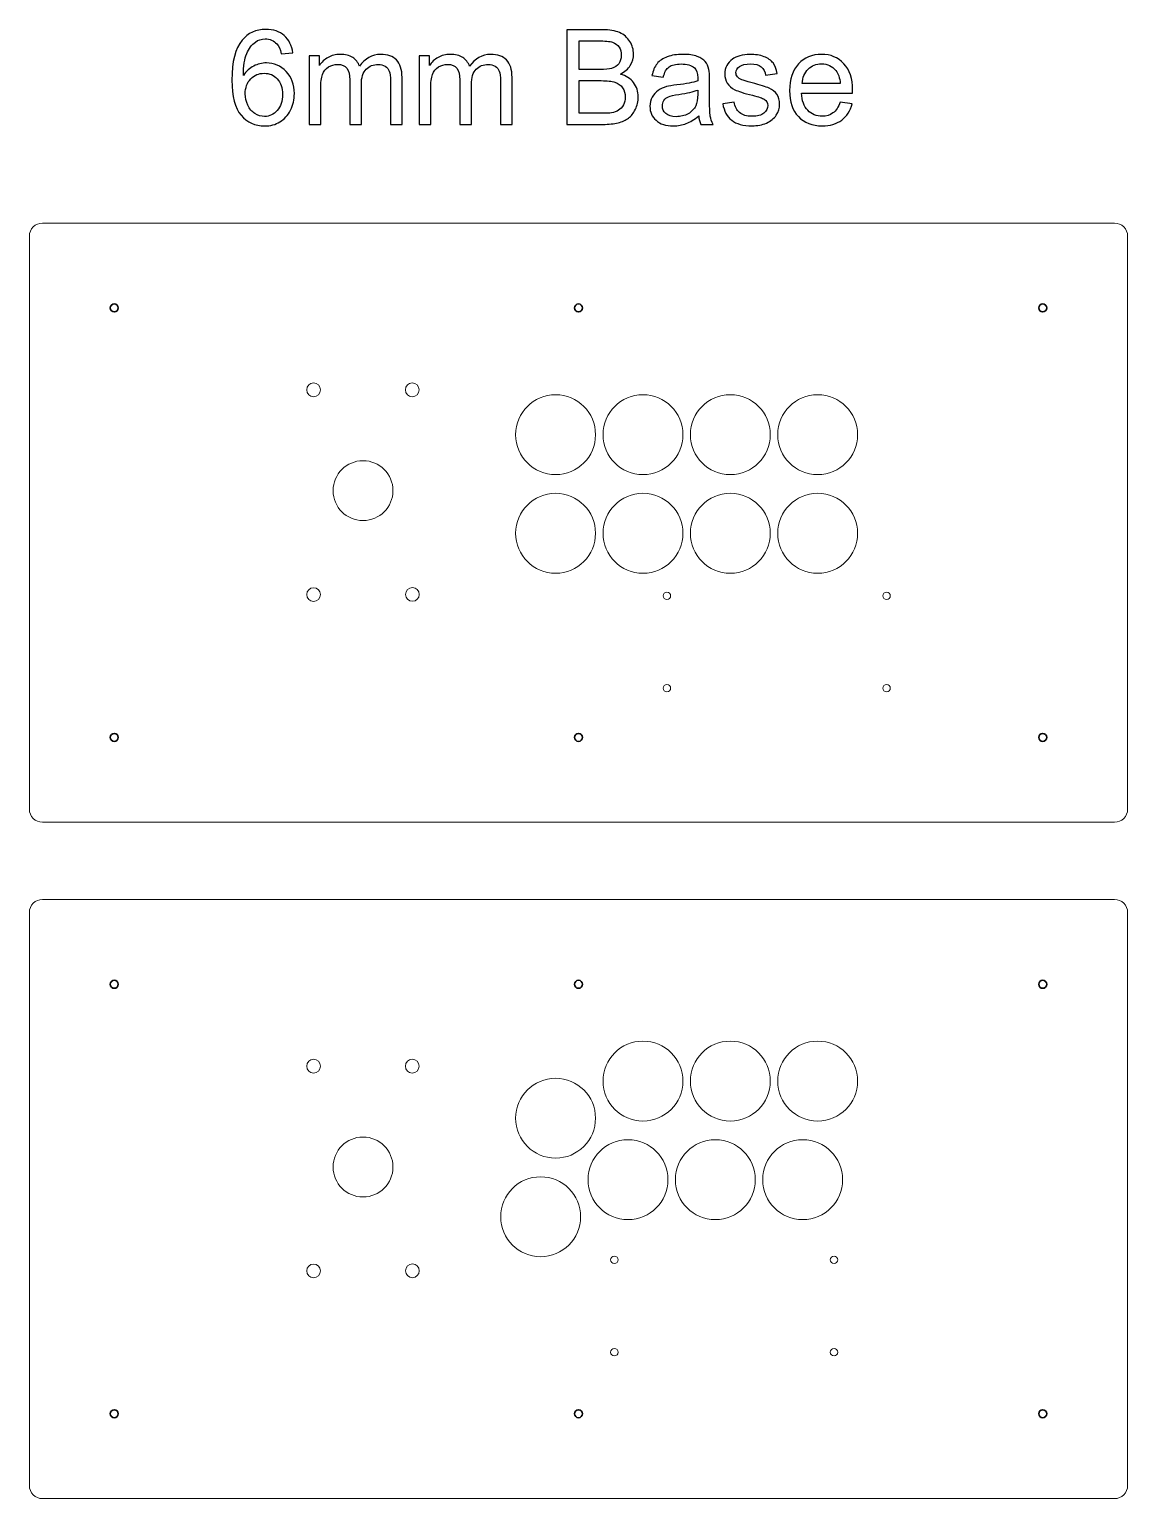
# Model space of a CAD drawing. Header units: millimetres. Extents: x 313 to 2379, y -2162 to 308.
# Drawn here: x 1257 to 1697, y -281 to 308 of the extents above; entities that cross this region are included whole.
import ezdxf

# ---------------------------------------------------------------- set-up
doc = ezdxf.new("R2010")
doc.units = ezdxf.units.MM
doc.header["$MEASUREMENT"] = 0
doc.layers.add('Layer 1', color=7, linetype='Continuous')

msp = doc.modelspace()

# ---------------------------------------------------------------- linework, layer by layer
at = {"layer": 'Layer 1', "color": 250, "lineweight": 9}
for centre, major_axis, ratio in [((1371.0171, 163.5465), (0, 2.75), 1), ((1410.5921, 163.5465), (0, 2.75), 1), ((1390.8391, 123.1595), (0, 12.0001), 0.99999167), ((1371.0171, 81.5464), (0, 2.75), 1), ((1410.6296, 81.584), (0, 2.75), 1), ((1502.9891, -113.3516), (0, 16), 1), ((1537.9891, -113.3391), (0, 16), 1), ((1572.9891, -113.3516), (0, 16), 1), ((1371.0171, -107.3647), (0, 2.75), 1), ((1410.5921, -107.3647), (0, 2.75), 1), ((1467.9891, -128.2016), (0, 16), 1), ((1390.8391, -147.7517), (0, 12.0001), 0.99999167), ((1496.9891, -152.8391), (0, 16), 1), ((1531.9892, -152.8391), (0, 16), 1), ((1566.9891, -152.8391), (0, 16), 1), ((1461.9891, -167.6891), (0, 16), 1), ((1371.0171, -189.3648), (0, 2.75), 1), ((1410.6296, -189.3272), (0, 2.75), 1)]:
    msp.add_ellipse(centre, major_axis=major_axis, ratio=ratio, dxfattribs=at)
at = {"layer": 'Layer 1', "color": 250, "lineweight": 18}
for centre in [(1467.9891, 145.5674), (1502.9891, 145.5721), (1537.9891, 145.5846), (1572.9891, 145.5721), (1467.9923, 106.0874), (1502.9923, 106.0846), (1537.9923, 106.0846), (1572.9923, 106.0846)]:
    msp.add_ellipse(centre, major_axis=(0, 16), ratio=1, dxfattribs=at)
at = {"layer": 'Layer 1', "color": 250}
for points, knots in [([(1362.7025, 298.4975), (1362.7025, 298.4975), (1358.0988, 298.1271), (1358.0988, 298.1271), (1357.6843, 299.9527), (1357.0934, 301.2845), (1356.3261, 302.1135), (1355.0649, 303.4452), (1353.5038, 304.1067), (1351.6518, 304.1067), (1350.1613, 304.1067), (1348.8384, 303.6922), (1347.7006, 302.8632), (1346.2366, 301.796), (1345.0901, 300.2438), (1344.2346, 298.1977), (1343.3879, 296.1427), (1342.947, 293.2235), (1342.9117, 289.44), (1344.0318, 291.1421), (1345.4076, 292.4121), (1347.0304, 293.2323), (1348.6531, 294.0614), (1350.3465, 294.4759), (1352.128, 294.4759), (1355.2325, 294.4759), (1357.8783, 293.3293), (1360.0655, 291.0451), (1362.2439, 288.7609), (1363.3375, 285.8152), (1363.3375, 282.1904), (1363.3375, 279.8091), (1362.826, 277.6043), (1361.8029, 275.5581), (1360.7711, 273.512), (1359.3688, 271.951), (1357.5696, 270.8662), (1355.7793, 269.7814), (1353.742, 269.2346), (1351.4666, 269.2346), (1347.5948, 269.2346), (1344.4286, 270.6634), (1341.9768, 273.512), (1339.5338, 276.3607), (1338.3079, 281.0615), (1338.3079, 287.6055), (1338.3079, 294.9257), (1339.6661, 300.2526), (1342.3737, 303.5775), (1344.7373, 306.4703), (1347.9211, 307.9167), (1351.934, 307.9167), (1354.915, 307.9167), (1357.3668, 307.0789), (1359.2718, 305.412), (1361.1768, 303.7451), (1362.3233, 301.4432), (1362.7025, 298.4975)], [0, 0, 0, 0, 0.05263158, 0.05263158, 0.05263158, 0.10526316, 0.10526316, 0.10526316, 0.15789474, 0.15789474, 0.15789474, 0.21052632, 0.21052632, 0.21052632, 0.26315789, 0.26315789, 0.26315789, 0.31578947, 0.31578947, 0.31578947, 0.36842105, 0.36842105, 0.36842105, 0.42105263, 0.42105263, 0.42105263, 0.47368421, 0.47368421, 0.47368421, 0.52631579, 0.52631579, 0.52631579, 0.57894737, 0.57894737, 0.57894737, 0.63157895, 0.63157895, 0.63157895, 0.68421053, 0.68421053, 0.68421053, 0.73684211, 0.73684211, 0.73684211, 0.78947368, 0.78947368, 0.78947368, 0.84210526, 0.84210526, 0.84210526, 0.89473684, 0.89473684, 0.89473684, 0.94736842, 0.94736842, 0.94736842, 1, 1, 1, 1]), ([(1472.4517, 269.8696), (1472.4517, 269.8696), (1472.4517, 307.758), (1472.4517, 307.758), (1472.4517, 307.758), (1486.6687, 307.758), (1486.6687, 307.758), (1489.5615, 307.758), (1491.881, 307.3787), (1493.636, 306.6114), (1495.3823, 305.8441), (1496.7493, 304.6623), (1497.7371, 303.066), (1498.7337, 301.4785), (1499.2276, 299.8116), (1499.2276, 298.0654), (1499.2276, 296.4514), (1498.7866, 294.9257), (1497.9135, 293.4969), (1497.0403, 292.0682), (1495.7174, 290.9128), (1493.9447, 290.0309), (1496.2378, 289.3606), (1498.0017, 288.2141), (1499.2276, 286.5913), (1500.4623, 284.9773), (1501.0797, 283.0635), (1501.0797, 280.8586), (1501.0797, 279.0771), (1500.7004, 277.4279), (1499.9508, 275.9021), (1499.2011, 274.3763), (1498.2751, 273.2034), (1497.1726, 272.3743), (1496.0702, 271.5541), (1494.6856, 270.9279), (1493.0275, 270.5046), (1491.3606, 270.0813), (1489.3233, 269.8696), (1486.9068, 269.8696), (1486.9068, 269.8696), (1472.4517, 269.8696), (1472.4517, 269.8696)], [0, 0, 0, 0, 0.07142857, 0.07142857, 0.07142857, 0.14285714, 0.14285714, 0.14285714, 0.21428571, 0.21428571, 0.21428571, 0.28571429, 0.28571429, 0.28571429, 0.35714286, 0.35714286, 0.35714286, 0.42857143, 0.42857143, 0.42857143, 0.5, 0.5, 0.5, 0.57142857, 0.57142857, 0.57142857, 0.64285714, 0.64285714, 0.64285714, 0.71428571, 0.71428571, 0.71428571, 0.78571429, 0.78571429, 0.78571429, 0.85714286, 0.85714286, 0.85714286, 0.92857143, 0.92857143, 0.92857143, 1, 1, 1, 1]), ([(1477.4788, 291.83), (1477.4788, 291.83), (1485.6721, 291.83), (1485.6721, 291.83), (1487.8946, 291.83), (1489.4909, 291.98), (1490.4522, 292.271), (1491.731, 292.6502), (1492.6924, 293.2852), (1493.3362, 294.1672), (1493.98, 295.0491), (1494.3063, 296.1516), (1494.3063, 297.4833), (1494.3063, 298.7445), (1494.0065, 299.8557), (1493.3979, 300.8082), (1492.7982, 301.7696), (1491.9339, 302.431), (1490.8138, 302.7838), (1489.6937, 303.1366), (1487.7711, 303.313), (1485.0547, 303.313), (1485.0547, 303.313), (1477.4788, 303.313), (1477.4788, 303.313), (1477.4788, 303.313), (1477.4788, 291.83), (1477.4788, 291.83)], [0, 0, 0, 0, 0.11111111, 0.11111111, 0.11111111, 0.22222222, 0.22222222, 0.22222222, 0.33333333, 0.33333333, 0.33333333, 0.44444444, 0.44444444, 0.44444444, 0.55555556, 0.55555556, 0.55555556, 0.66666667, 0.66666667, 0.66666667, 0.77777778, 0.77777778, 0.77777778, 0.88888889, 0.88888889, 0.88888889, 1, 1, 1, 1]), ([(1369.2201, 269.8696), (1369.2201, 269.8696), (1369.2201, 297.3334), (1369.2201, 297.3334), (1369.2201, 297.3334), (1373.4005, 297.3334), (1373.4005, 297.3334), (1373.4005, 297.3334), (1373.4005, 293.4528), (1373.4005, 293.4528), (1374.256, 294.7934), (1375.4025, 295.8782), (1376.8313, 296.6895), (1378.26, 297.5098), (1379.8828, 297.9155), (1381.7084, 297.9155), (1383.7369, 297.9155), (1385.4038, 297.4921), (1386.7003, 296.6543), (1387.9967, 295.8076), (1388.9139, 294.6346), (1389.4431, 293.1177), (1391.6303, 296.3191), (1394.4614, 297.9155), (1397.9539, 297.9155), (1400.6879, 297.9155), (1402.7957, 297.1658), (1404.2598, 295.6577), (1405.7326, 294.1495), (1406.4735, 291.83), (1406.4735, 288.6991), (1406.4735, 288.6991), (1406.4735, 269.8696), (1406.4735, 269.8696), (1406.4735, 269.8696), (1401.8168, 269.8696), (1401.8168, 269.8696), (1401.8168, 269.8696), (1401.8168, 287.1557), (1401.8168, 287.1557), (1401.8168, 289.0078), (1401.658, 290.3484), (1401.3582, 291.1686), (1401.0583, 291.9888), (1400.5115, 292.6414), (1399.7089, 293.1441), (1398.9152, 293.6468), (1397.9803, 293.8938), (1396.9132, 293.8938), (1394.9729, 293.8938), (1393.3678, 293.25), (1392.0889, 291.9711), (1390.8101, 290.6835), (1390.1751, 288.6286), (1390.1751, 285.8063), (1390.1751, 285.8063), (1390.1751, 269.8696), (1390.1751, 269.8696), (1390.1751, 269.8696), (1385.5184, 269.8696), (1385.5184, 269.8696), (1385.5184, 269.8696), (1385.5184, 287.6937), (1385.5184, 287.6937), (1385.5184, 289.7575), (1385.1392, 291.3097), (1384.3807, 292.3416), (1383.6223, 293.3734), (1382.3787, 293.8938), (1380.6589, 293.8938), (1379.3536, 293.8938), (1378.1454, 293.5498), (1377.0341, 292.8619), (1375.9229, 292.174), (1375.1203, 291.1686), (1374.6176, 289.8368), (1374.1237, 288.5139), (1373.8768, 286.6001), (1373.8768, 284.1042), (1373.8768, 284.1042), (1373.8768, 269.8696), (1373.8768, 269.8696), (1373.8768, 269.8696), (1369.2201, 269.8696), (1369.2201, 269.8696)], [0, 0, 0, 0, 0.03571429, 0.03571429, 0.03571429, 0.07142857, 0.07142857, 0.07142857, 0.10714286, 0.10714286, 0.10714286, 0.14285714, 0.14285714, 0.14285714, 0.17857143, 0.17857143, 0.17857143, 0.21428571, 0.21428571, 0.21428571, 0.25, 0.25, 0.25, 0.28571429, 0.28571429, 0.28571429, 0.32142857, 0.32142857, 0.32142857, 0.35714286, 0.35714286, 0.35714286, 0.39285714, 0.39285714, 0.39285714, 0.42857143, 0.42857143, 0.42857143, 0.46428571, 0.46428571, 0.46428571, 0.5, 0.5, 0.5, 0.53571429, 0.53571429, 0.53571429, 0.57142857, 0.57142857, 0.57142857, 0.60714286, 0.60714286, 0.60714286, 0.64285714, 0.64285714, 0.64285714, 0.67857143, 0.67857143, 0.67857143, 0.71428571, 0.71428571, 0.71428571, 0.75, 0.75, 0.75, 0.78571429, 0.78571429, 0.78571429, 0.82142857, 0.82142857, 0.82142857, 0.85714286, 0.85714286, 0.85714286, 0.89285714, 0.89285714, 0.89285714, 0.92857143, 0.92857143, 0.92857143, 0.96428571, 0.96428571, 0.96428571, 1, 1, 1, 1]), ([(1413.2997, 269.8696), (1413.2997, 269.8696), (1413.2997, 297.3334), (1413.2997, 297.3334), (1413.2997, 297.3334), (1417.4801, 297.3334), (1417.4801, 297.3334), (1417.4801, 297.3334), (1417.4801, 293.4528), (1417.4801, 293.4528), (1418.3356, 294.7934), (1419.4821, 295.8782), (1420.9109, 296.6895), (1422.3396, 297.5098), (1423.9624, 297.9155), (1425.788, 297.9155), (1427.8165, 297.9155), (1429.4834, 297.4921), (1430.7799, 296.6543), (1432.0763, 295.8076), (1432.9935, 294.6346), (1433.5227, 293.1177), (1435.7099, 296.3191), (1438.541, 297.9155), (1442.0335, 297.9155), (1444.7675, 297.9155), (1446.8753, 297.1658), (1448.3394, 295.6577), (1449.8122, 294.1495), (1450.5531, 291.83), (1450.5531, 288.6991), (1450.5531, 288.6991), (1450.5531, 269.8696), (1450.5531, 269.8696), (1450.5531, 269.8696), (1445.8964, 269.8696), (1445.8964, 269.8696), (1445.8964, 269.8696), (1445.8964, 287.1557), (1445.8964, 287.1557), (1445.8964, 289.0078), (1445.7376, 290.3484), (1445.4378, 291.1686), (1445.1379, 291.9888), (1444.5911, 292.6414), (1443.7885, 293.1441), (1442.9948, 293.6468), (1442.0599, 293.8938), (1440.9928, 293.8938), (1439.0525, 293.8938), (1437.4474, 293.25), (1436.1685, 291.9711), (1434.8897, 290.6835), (1434.2547, 288.6286), (1434.2547, 285.8063), (1434.2547, 285.8063), (1434.2547, 269.8696), (1434.2547, 269.8696), (1434.2547, 269.8696), (1429.598, 269.8696), (1429.598, 269.8696), (1429.598, 269.8696), (1429.598, 287.6937), (1429.598, 287.6937), (1429.598, 289.7575), (1429.2188, 291.3097), (1428.4603, 292.3416), (1427.7019, 293.3734), (1426.4583, 293.8938), (1424.7385, 293.8938), (1423.4332, 293.8938), (1422.225, 293.5498), (1421.1137, 292.8619), (1420.0025, 292.174), (1419.1999, 291.1686), (1418.6972, 289.8368), (1418.2033, 288.5139), (1417.9564, 286.6001), (1417.9564, 284.1042), (1417.9564, 284.1042), (1417.9564, 269.8696), (1417.9564, 269.8696), (1417.9564, 269.8696), (1413.2997, 269.8696), (1413.2997, 269.8696)], [0, 0, 0, 0, 0.03571429, 0.03571429, 0.03571429, 0.07142857, 0.07142857, 0.07142857, 0.10714286, 0.10714286, 0.10714286, 0.14285714, 0.14285714, 0.14285714, 0.17857143, 0.17857143, 0.17857143, 0.21428571, 0.21428571, 0.21428571, 0.25, 0.25, 0.25, 0.28571429, 0.28571429, 0.28571429, 0.32142857, 0.32142857, 0.32142857, 0.35714286, 0.35714286, 0.35714286, 0.39285714, 0.39285714, 0.39285714, 0.42857143, 0.42857143, 0.42857143, 0.46428571, 0.46428571, 0.46428571, 0.5, 0.5, 0.5, 0.53571429, 0.53571429, 0.53571429, 0.57142857, 0.57142857, 0.57142857, 0.60714286, 0.60714286, 0.60714286, 0.64285714, 0.64285714, 0.64285714, 0.67857143, 0.67857143, 0.67857143, 0.71428571, 0.71428571, 0.71428571, 0.75, 0.75, 0.75, 0.78571429, 0.78571429, 0.78571429, 0.82142857, 0.82142857, 0.82142857, 0.85714286, 0.85714286, 0.85714286, 0.89285714, 0.89285714, 0.89285714, 0.92857143, 0.92857143, 0.92857143, 0.96428571, 0.96428571, 0.96428571, 1, 1, 1, 1]), ([(1525.3155, 273.3092), (1523.5869, 271.8363), (1521.92, 270.8045), (1520.3237, 270.1959), (1518.7273, 269.5874), (1517.0164, 269.2875), (1515.1819, 269.2875), (1512.1657, 269.2875), (1509.8461, 270.0195), (1508.2234, 271.4924), (1506.6006, 272.9564), (1505.7892, 274.835), (1505.7892, 277.1192), (1505.7892, 278.4597), (1506.0979, 279.6856), (1506.7064, 280.7969), (1507.3238, 281.9081), (1508.1264, 282.7901), (1509.1141, 283.4604), (1510.1107, 284.1307), (1511.222, 284.6422), (1512.4655, 284.9861), (1513.3827, 285.2243), (1514.7674, 285.4536), (1516.6107, 285.6829), (1520.3678, 286.1238), (1523.1459, 286.6618), (1524.9186, 287.2792), (1524.9362, 287.9142), (1524.945, 288.3199), (1524.945, 288.4875), (1524.945, 290.3748), (1524.5041, 291.7066), (1523.6221, 292.4827), (1522.4315, 293.5322), (1520.6588, 294.0525), (1518.3128, 294.0525), (1516.1168, 294.0525), (1514.494, 293.6645), (1513.4533, 292.8972), (1512.4038, 292.1299), (1511.6365, 290.7717), (1511.1338, 288.8138), (1511.1338, 288.8138), (1506.583, 289.4488), (1506.583, 289.4488), (1506.9975, 291.3979), (1507.6766, 292.9766), (1508.6291, 294.176), (1509.5816, 295.3754), (1510.9574, 296.2927), (1512.7566, 296.9453), (1514.5469, 297.5891), (1516.6371, 297.9155), (1519.0007, 297.9155), (1521.3467, 297.9155), (1523.2605, 297.642), (1524.7334, 297.0864), (1526.1974, 296.5308), (1527.2822, 295.8429), (1527.9701, 295.005), (1528.658, 294.1672), (1529.1431, 293.1089), (1529.4253, 291.83), (1529.5753, 291.0363), (1529.6546, 289.6075), (1529.6546, 287.5526), (1529.6546, 287.5526), (1529.6546, 281.379), (1529.6546, 281.379), (1529.6546, 277.0663), (1529.7516, 274.3411), (1529.9457, 273.1857), (1530.1309, 272.0304), (1530.5189, 270.9279), (1531.0834, 269.8696), (1531.0834, 269.8696), (1526.215, 269.8696), (1526.215, 269.8696), (1525.7476, 270.8486), (1525.4478, 271.9951), (1525.3155, 273.3092)], [0, 0, 0, 0, 0.03703704, 0.03703704, 0.03703704, 0.07407407, 0.07407407, 0.07407407, 0.11111111, 0.11111111, 0.11111111, 0.14814815, 0.14814815, 0.14814815, 0.18518519, 0.18518519, 0.18518519, 0.22222222, 0.22222222, 0.22222222, 0.25925926, 0.25925926, 0.25925926, 0.2962963, 0.2962963, 0.2962963, 0.33333333, 0.33333333, 0.33333333, 0.37037037, 0.37037037, 0.37037037, 0.40740741, 0.40740741, 0.40740741, 0.44444444, 0.44444444, 0.44444444, 0.48148148, 0.48148148, 0.48148148, 0.51851852, 0.51851852, 0.51851852, 0.55555556, 0.55555556, 0.55555556, 0.59259259, 0.59259259, 0.59259259, 0.62962963, 0.62962963, 0.62962963, 0.66666667, 0.66666667, 0.66666667, 0.7037037, 0.7037037, 0.7037037, 0.74074074, 0.74074074, 0.74074074, 0.77777778, 0.77777778, 0.77777778, 0.81481481, 0.81481481, 0.81481481, 0.85185185, 0.85185185, 0.85185185, 0.88888889, 0.88888889, 0.88888889, 0.92592593, 0.92592593, 0.92592593, 0.96296296, 0.96296296, 0.96296296, 1, 1, 1, 1]), ([(1534.9551, 278.0717), (1534.9551, 278.0717), (1539.5589, 278.8125), (1539.5589, 278.8125), (1539.8146, 276.9693), (1540.5378, 275.5581), (1541.7196, 274.5704), (1542.9014, 273.5914), (1544.5595, 273.0975), (1546.6762, 273.0975), (1548.8193, 273.0975), (1550.4068, 273.5297), (1551.4475, 274.4028), (1552.4794, 275.2671), (1552.9997, 276.2902), (1552.9997, 277.4631), (1552.9997, 278.5127), (1552.5323, 279.3417), (1551.6062, 279.9414), (1550.9536, 280.3559), (1549.3661, 280.8763), (1546.8437, 281.5201), (1543.4394, 282.3756), (1541.0846, 283.1164), (1539.7617, 283.7426), (1538.4476, 284.3776), (1537.451, 285.2419), (1536.7719, 286.3532), (1536.0928, 287.4556), (1535.7489, 288.6815), (1535.7489, 290.022), (1535.7489, 291.2479), (1536.0311, 292.3768), (1536.5867, 293.4175), (1537.1512, 294.4582), (1537.9096, 295.3225), (1538.871, 296.0104), (1539.5941, 296.5396), (1540.5819, 296.9894), (1541.8255, 297.3598), (1543.0778, 297.7302), (1544.4096, 297.9155), (1545.8383, 297.9155), (1547.9903, 297.9155), (1549.8776, 297.6068), (1551.5004, 296.9806), (1553.132, 296.3632), (1554.3314, 295.5166), (1555.1076, 294.4582), (1555.8749, 293.3911), (1556.4128, 291.9711), (1556.7039, 290.1896), (1556.7039, 290.1896), (1552.153, 289.5546), (1552.153, 289.5546), (1551.9502, 290.9834), (1551.3505, 292.1034), (1550.3627, 292.906), (1549.3749, 293.7086), (1547.9814, 294.1054), (1546.1735, 294.1054), (1544.048, 294.1054), (1542.5222, 293.7527), (1541.6138, 293.0471), (1540.7054, 292.3416), (1540.2468, 291.5125), (1540.2468, 290.5688), (1540.2468, 289.9691), (1540.432, 289.4223), (1540.8112, 288.9373), (1541.1905, 288.4434), (1541.7814, 288.0288), (1542.5928, 287.7025), (1543.0602, 287.5261), (1544.4184, 287.1293), (1546.6938, 286.5119), (1549.9746, 285.6388), (1552.2677, 284.9156), (1553.573, 284.36), (1554.8783, 283.8043), (1555.9013, 282.9841), (1556.6421, 281.9258), (1557.3918, 280.8586), (1557.7622, 279.5357), (1557.7622, 277.9482), (1557.7622, 276.4048), (1557.3124, 274.9496), (1556.404, 273.5826), (1555.4956, 272.2156), (1554.1903, 271.1572), (1552.4882, 270.4076), (1550.7772, 269.6579), (1548.8458, 269.2875), (1546.6938, 269.2875), (1543.1307, 269.2875), (1540.4055, 270.0284), (1538.5358, 271.5012), (1536.6661, 272.9829), (1535.4755, 275.1701), (1534.9551, 278.0717)], [0, 0, 0, 0, 0.03030303, 0.03030303, 0.03030303, 0.06060606, 0.06060606, 0.06060606, 0.09090909, 0.09090909, 0.09090909, 0.12121212, 0.12121212, 0.12121212, 0.15151515, 0.15151515, 0.15151515, 0.18181818, 0.18181818, 0.18181818, 0.21212121, 0.21212121, 0.21212121, 0.24242424, 0.24242424, 0.24242424, 0.27272727, 0.27272727, 0.27272727, 0.3030303, 0.3030303, 0.3030303, 0.33333333, 0.33333333, 0.33333333, 0.36363636, 0.36363636, 0.36363636, 0.39393939, 0.39393939, 0.39393939, 0.42424242, 0.42424242, 0.42424242, 0.45454545, 0.45454545, 0.45454545, 0.48484848, 0.48484848, 0.48484848, 0.51515152, 0.51515152, 0.51515152, 0.54545455, 0.54545455, 0.54545455, 0.57575758, 0.57575758, 0.57575758, 0.60606061, 0.60606061, 0.60606061, 0.63636364, 0.63636364, 0.63636364, 0.66666667, 0.66666667, 0.66666667, 0.6969697, 0.6969697, 0.6969697, 0.72727273, 0.72727273, 0.72727273, 0.75757576, 0.75757576, 0.75757576, 0.78787879, 0.78787879, 0.78787879, 0.81818182, 0.81818182, 0.81818182, 0.84848485, 0.84848485, 0.84848485, 0.87878788, 0.87878788, 0.87878788, 0.90909091, 0.90909091, 0.90909091, 0.93939394, 0.93939394, 0.93939394, 0.96969697, 0.96969697, 0.96969697, 1, 1, 1, 1]), ([(1581.998, 278.7596), (1581.998, 278.7596), (1586.8134, 278.1246), (1586.8134, 278.1246), (1586.0638, 275.3288), (1584.6615, 273.1504), (1582.6154, 271.607), (1580.5693, 270.0636), (1577.9587, 269.2875), (1574.7749, 269.2875), (1570.7709, 269.2875), (1567.5959, 270.5222), (1565.2499, 272.9917), (1562.9039, 275.4523), (1561.7309, 278.9184), (1561.7309, 283.3722), (1561.7309, 287.9759), (1562.9127, 291.5566), (1565.2852, 294.0966), (1567.6576, 296.6454), (1570.7356, 297.9155), (1574.5191, 297.9155), (1578.1792, 297.9155), (1581.169, 296.6719), (1583.4885, 294.176), (1585.808, 291.6801), (1586.9722, 288.17), (1586.9722, 283.6456), (1586.9722, 283.3722), (1586.9634, 282.9577), (1586.9457, 282.4109), (1586.9457, 282.4109), (1566.4934, 282.4109), (1566.4934, 282.4109), (1566.6698, 279.4034), (1567.5165, 277.0927), (1569.0511, 275.4964), (1570.5768, 273.9001), (1572.4906, 273.0975), (1574.7749, 273.0975), (1576.477, 273.0975), (1577.9322, 273.5473), (1579.1317, 274.4469), (1580.34, 275.3465), (1581.2925, 276.784), (1581.998, 278.7596)], [0, 0, 0, 0, 0.06666667, 0.06666667, 0.06666667, 0.13333333, 0.13333333, 0.13333333, 0.2, 0.2, 0.2, 0.26666667, 0.26666667, 0.26666667, 0.33333333, 0.33333333, 0.33333333, 0.4, 0.4, 0.4, 0.46666667, 0.46666667, 0.46666667, 0.53333333, 0.53333333, 0.53333333, 0.6, 0.6, 0.6, 0.66666667, 0.66666667, 0.66666667, 0.73333333, 0.73333333, 0.73333333, 0.8, 0.8, 0.8, 0.86666667, 0.86666667, 0.86666667, 0.93333333, 0.93333333, 0.93333333, 1, 1, 1, 1]), ([(1343.6525, 282.1463), (1343.6525, 280.5411), (1343.9965, 279.0066), (1344.6756, 277.5425), (1345.3547, 276.0785), (1346.3072, 274.9672), (1347.5154, 274.1999), (1348.7325, 273.4327), (1350.0202, 273.0446), (1351.3872, 273.0446), (1353.3716, 273.0446), (1355.0649, 273.8384), (1356.4672, 275.4259), (1357.8695, 277.0134), (1358.575, 279.1653), (1358.575, 281.8905), (1358.575, 284.5099), (1357.8783, 286.5736), (1356.4936, 288.0818), (1355.109, 289.5899), (1353.3451, 290.3484), (1351.202, 290.3484), (1349.1029, 290.3484), (1347.3126, 289.5899), (1345.8486, 288.0818), (1344.3845, 286.5736), (1343.6525, 284.5981), (1343.6525, 282.1463)], [0, 0, 0, 0, 0.11111111, 0.11111111, 0.11111111, 0.22222222, 0.22222222, 0.22222222, 0.33333333, 0.33333333, 0.33333333, 0.44444444, 0.44444444, 0.44444444, 0.55555556, 0.55555556, 0.55555556, 0.66666667, 0.66666667, 0.66666667, 0.77777778, 0.77777778, 0.77777778, 0.88888889, 0.88888889, 0.88888889, 1, 1, 1, 1]), ([(1566.758, 286.2209), (1566.758, 286.2209), (1582.0509, 286.2209), (1582.0509, 286.2209), (1581.8481, 288.5316), (1581.2572, 290.2602), (1580.2959, 291.4155), (1578.823, 293.2059), (1576.9004, 294.1054), (1574.5456, 294.1054), (1572.4113, 294.1054), (1570.6209, 293.3911), (1569.1657, 291.9623), (1567.7193, 290.5336), (1566.9168, 288.6198), (1566.758, 286.2209)], [0, 0, 0, 0, 0.2, 0.2, 0.2, 0.4, 0.4, 0.4, 0.6, 0.6, 0.6, 0.8, 0.8, 0.8, 1, 1, 1, 1]), ([(1477.4788, 274.3146), (1477.4788, 274.3146), (1486.9156, 274.3146), (1486.9156, 274.3146), (1488.5384, 274.3146), (1489.6761, 274.3763), (1490.3376, 274.4998), (1491.4841, 274.7027), (1492.4542, 275.0466), (1493.2303, 275.5317), (1494.0065, 276.0168), (1494.6415, 276.7223), (1495.1442, 277.6484), (1495.6469, 278.5744), (1495.8938, 279.6416), (1495.8938, 280.8498), (1495.8938, 282.2697), (1495.5322, 283.4956), (1494.8002, 284.5452), (1494.077, 285.5947), (1493.0716, 286.3267), (1491.784, 286.75), (1490.5051, 287.1734), (1488.653, 287.385), (1486.2453, 287.385), (1486.2453, 287.385), (1477.4788, 287.385), (1477.4788, 287.385), (1477.4788, 287.385), (1477.4788, 274.3146), (1477.4788, 274.3146)], [0, 0, 0, 0, 0.1, 0.1, 0.1, 0.2, 0.2, 0.2, 0.3, 0.3, 0.3, 0.4, 0.4, 0.4, 0.5, 0.5, 0.5, 0.6, 0.6, 0.6, 0.7, 0.7, 0.7, 0.8, 0.8, 0.8, 0.9, 0.9, 0.9, 1, 1, 1, 1]), ([(1524.945, 283.6279), (1523.2517, 282.94), (1520.7117, 282.3579), (1517.325, 281.8817), (1515.4024, 281.6083), (1514.0442, 281.2996), (1513.2505, 280.9556), (1512.4567, 280.6117), (1511.8482, 280.109), (1511.416, 279.4563), (1510.9839, 278.7949), (1510.7634, 278.0629), (1510.7634, 277.2515), (1510.7634, 276.0256), (1511.2308, 274.9937), (1512.1745, 274.1735), (1513.1182, 273.3533), (1514.494, 272.9388), (1516.302, 272.9388), (1518.0923, 272.9388), (1519.6887, 273.3268), (1521.0909, 274.1118), (1522.4844, 274.8879), (1523.5163, 275.955), (1524.1689, 277.3044), (1524.6716, 278.3539), (1524.9186, 279.8973), (1524.9186, 281.9346), (1524.9186, 281.9346), (1524.945, 283.6279), (1524.945, 283.6279)], [0, 0, 0, 0, 0.1, 0.1, 0.1, 0.2, 0.2, 0.2, 0.3, 0.3, 0.3, 0.4, 0.4, 0.4, 0.5, 0.5, 0.5, 0.6, 0.6, 0.6, 0.7, 0.7, 0.7, 0.8, 0.8, 0.8, 0.9, 0.9, 0.9, 1, 1, 1, 1])]:
    msp.add_open_spline(points, degree=3, knots=knots, dxfattribs=at)
at = {"layer": 'Layer 1', "color": 250, "lineweight": 9}
for points, knots in [([(1262.387, 230.3349), (1262.387, 230.3349), (1691.9524, 230.3349), (1691.9524, 230.3349), (1694.822, 230.3349), (1697.1697, 227.9872), (1697.1697, 225.1176), (1697.1697, 225.1176), (1697.1697, -4.4478), (1697.1697, -4.4478), (1697.1697, -7.3174), (1694.822, -9.6651), (1691.9524, -9.6651), (1691.9524, -9.6651), (1262.387, -9.6651), (1262.387, -9.6651), (1259.5174, -9.6651), (1257.1697, -7.3174), (1257.1697, -4.4478), (1257.1697, -4.4478), (1257.1697, 225.1176), (1257.1697, 225.1176), (1257.1697, 227.9872), (1259.5174, 230.3349), (1262.387, 230.3349)], [0, 0, 0, 0, 0.125, 0.125, 0.125, 0.25, 0.25, 0.25, 0.375, 0.375, 0.375, 0.5, 0.5, 0.5, 0.625, 0.625, 0.625, 0.75, 0.75, 0.75, 0.875, 0.875, 0.875, 1, 1, 1, 1]), ([(1514.0918, 81.035), (1514.0918, 80.2066), (1513.4202, 79.535), (1512.5918, 79.535), (1511.7634, 79.535), (1511.0918, 80.2066), (1511.0918, 81.035), (1511.0918, 81.8634), (1511.7634, 82.535), (1512.5918, 82.535), (1513.4202, 82.535), (1514.0918, 81.8634), (1514.0918, 81.035)], [0, 0, 0, 0, 0.25, 0.25, 0.25, 0.5, 0.5, 0.5, 0.75, 0.75, 0.75, 1, 1, 1, 1]), ([(1602.0918, 81.035), (1602.0918, 80.2066), (1601.4202, 79.535), (1600.5918, 79.535), (1599.7634, 79.535), (1599.0918, 80.2066), (1599.0918, 81.035), (1599.0918, 81.8634), (1599.7634, 82.535), (1600.5918, 82.535), (1601.4202, 82.535), (1602.0918, 81.8634), (1602.0918, 81.035)], [0, 0, 0, 0, 0.25, 0.25, 0.25, 0.5, 0.5, 0.5, 0.75, 0.75, 0.75, 1, 1, 1, 1]), ([(1514.0918, 44.035), (1514.0918, 43.2066), (1513.4202, 42.535), (1512.5918, 42.535), (1511.7634, 42.535), (1511.0918, 43.2066), (1511.0918, 44.035), (1511.0918, 44.8634), (1511.7634, 45.535), (1512.5918, 45.535), (1513.4202, 45.535), (1514.0918, 44.8634), (1514.0918, 44.035)], [0, 0, 0, 0, 0.25, 0.25, 0.25, 0.5, 0.5, 0.5, 0.75, 0.75, 0.75, 1, 1, 1, 1]), ([(1602.0918, 44.035), (1602.0918, 43.2066), (1601.4202, 42.535), (1600.5918, 42.535), (1599.7634, 42.535), (1599.0918, 43.2066), (1599.0918, 44.035), (1599.0918, 44.8634), (1599.7634, 45.535), (1600.5918, 45.535), (1601.4202, 45.535), (1602.0918, 44.8634), (1602.0918, 44.035)], [0, 0, 0, 0, 0.25, 0.25, 0.25, 0.5, 0.5, 0.5, 0.75, 0.75, 0.75, 1, 1, 1, 1]), ([(1262.387, -40.5763), (1262.387, -40.5763), (1691.9524, -40.5763), (1691.9524, -40.5763), (1694.822, -40.5763), (1697.1697, -42.924), (1697.1697, -45.7936), (1697.1697, -45.7936), (1697.1697, -275.359), (1697.1697, -275.359), (1697.1697, -278.2286), (1694.822, -280.5763), (1691.9524, -280.5763), (1691.9524, -280.5763), (1262.387, -280.5763), (1262.387, -280.5763), (1259.5174, -280.5763), (1257.1697, -278.2286), (1257.1697, -275.359), (1257.1697, -275.359), (1257.1697, -45.7936), (1257.1697, -45.7936), (1257.1697, -42.924), (1259.5174, -40.5763), (1262.387, -40.5763)], [0, 0, 0, 0, 0.125, 0.125, 0.125, 0.25, 0.25, 0.25, 0.375, 0.375, 0.375, 0.5, 0.5, 0.5, 0.625, 0.625, 0.625, 0.75, 0.75, 0.75, 0.875, 0.875, 0.875, 1, 1, 1, 1]), ([(1493.0351, -184.9343), (1493.0351, -185.7627), (1492.3635, -186.4343), (1491.5351, -186.4343), (1490.7067, -186.4343), (1490.0351, -185.7627), (1490.0351, -184.9343), (1490.0351, -184.1059), (1490.7067, -183.4343), (1491.5351, -183.4343), (1492.3635, -183.4343), (1493.0351, -184.1059), (1493.0351, -184.9343)], [0, 0, 0, 0, 0.25, 0.25, 0.25, 0.5, 0.5, 0.5, 0.75, 0.75, 0.75, 1, 1, 1, 1]), ([(1581.0351, -184.9343), (1581.0351, -185.7627), (1580.3635, -186.4343), (1579.5351, -186.4343), (1578.7067, -186.4343), (1578.0351, -185.7627), (1578.0351, -184.9343), (1578.0351, -184.1059), (1578.7067, -183.4343), (1579.5351, -183.4343), (1580.3635, -183.4343), (1581.0351, -184.1059), (1581.0351, -184.9343)], [0, 0, 0, 0, 0.25, 0.25, 0.25, 0.5, 0.5, 0.5, 0.75, 0.75, 0.75, 1, 1, 1, 1]), ([(1493.0351, -221.9343), (1493.0351, -222.7627), (1492.3635, -223.4343), (1491.5351, -223.4343), (1490.7067, -223.4343), (1490.0351, -222.7627), (1490.0351, -221.9343), (1490.0351, -221.1059), (1490.7067, -220.4343), (1491.5351, -220.4343), (1492.3635, -220.4343), (1493.0351, -221.1059), (1493.0351, -221.9343)], [0, 0, 0, 0, 0.25, 0.25, 0.25, 0.5, 0.5, 0.5, 0.75, 0.75, 0.75, 1, 1, 1, 1]), ([(1581.0351, -221.9343), (1581.0351, -222.7627), (1580.3635, -223.4343), (1579.5351, -223.4343), (1578.7067, -223.4343), (1578.0351, -222.7627), (1578.0351, -221.9343), (1578.0351, -221.1059), (1578.7067, -220.4343), (1579.5351, -220.4343), (1580.3635, -220.4343), (1581.0351, -221.1059), (1581.0351, -221.9343)], [0, 0, 0, 0, 0.25, 0.25, 0.25, 0.5, 0.5, 0.5, 0.75, 0.75, 0.75, 1, 1, 1, 1])]:
    msp.add_open_spline(points, degree=3, knots=knots, dxfattribs=at)
at = {"layer": 'Layer 1', "lineweight": 35}
for points in [[(1292.7749, 196.3324), (1292.7749, 197.2161), (1292.0586, 197.9324), (1291.1749, 197.9324), (1290.2912, 197.9324), (1289.5749, 197.2161), (1289.5749, 196.3324), (1289.5749, 195.4487), (1290.2912, 194.7324), (1291.1749, 194.7324), (1292.0586, 194.7324), (1292.7749, 195.4487), (1292.7749, 196.3324)], [(1478.7697, 196.3323), (1478.7697, 197.216), (1478.0534, 197.9323), (1477.1697, 197.9323), (1476.286, 197.9323), (1475.5697, 197.216), (1475.5697, 196.3323), (1475.5697, 195.4486), (1476.286, 194.7323), (1477.1697, 194.7323), (1478.0534, 194.7323), (1478.7697, 195.4486), (1478.7697, 196.3323)], [(1664.7645, 196.3323), (1664.7645, 197.216), (1664.0482, 197.9323), (1663.1645, 197.9323), (1662.2808, 197.9323), (1661.5645, 197.216), (1661.5645, 196.3323), (1661.5645, 195.4486), (1662.2808, 194.7323), (1663.1645, 194.7323), (1664.0482, 194.7323), (1664.7645, 195.4486), (1664.7645, 196.3323)], [(1292.7749, 24.3375), (1292.7749, 25.2212), (1292.0586, 25.9375), (1291.1749, 25.9375), (1290.2912, 25.9375), (1289.5749, 25.2212), (1289.5749, 24.3375), (1289.5749, 23.4538), (1290.2912, 22.7375), (1291.1749, 22.7375), (1292.0586, 22.7375), (1292.7749, 23.4538), (1292.7749, 24.3375)], [(1478.7697, 24.3375), (1478.7697, 25.2212), (1478.0534, 25.9375), (1477.1697, 25.9375), (1476.286, 25.9375), (1475.5697, 25.2212), (1475.5697, 24.3375), (1475.5697, 23.4538), (1476.286, 22.7375), (1477.1697, 22.7375), (1478.0534, 22.7375), (1478.7697, 23.4538), (1478.7697, 24.3375)], [(1664.7645, 24.3375), (1664.7645, 25.2212), (1664.0482, 25.9375), (1663.1645, 25.9375), (1662.2808, 25.9375), (1661.5645, 25.2212), (1661.5645, 24.3375), (1661.5645, 23.4538), (1662.2808, 22.7375), (1663.1645, 22.7375), (1664.0482, 22.7375), (1664.7645, 23.4538), (1664.7645, 24.3375)], [(1292.7749, -74.5788), (1292.7749, -73.6951), (1292.0586, -72.9788), (1291.1749, -72.9788), (1290.2912, -72.9788), (1289.5749, -73.6951), (1289.5749, -74.5788), (1289.5749, -75.4625), (1290.2912, -76.1788), (1291.1749, -76.1788), (1292.0586, -76.1788), (1292.7749, -75.4625), (1292.7749, -74.5788)], [(1478.7697, -74.5789), (1478.7697, -73.6952), (1478.0534, -72.9789), (1477.1697, -72.9789), (1476.286, -72.9789), (1475.5697, -73.6952), (1475.5697, -74.5789), (1475.5697, -75.4626), (1476.286, -76.1789), (1477.1697, -76.1789), (1478.0534, -76.1789), (1478.7697, -75.4626), (1478.7697, -74.5789)], [(1664.7645, -74.5789), (1664.7645, -73.6952), (1664.0482, -72.9789), (1663.1645, -72.9789), (1662.2808, -72.9789), (1661.5645, -73.6952), (1661.5645, -74.5789), (1661.5645, -75.4626), (1662.2808, -76.1789), (1663.1645, -76.1789), (1664.0482, -76.1789), (1664.7645, -75.4626), (1664.7645, -74.5789)], [(1292.7749, -246.5737), (1292.7749, -245.69), (1292.0586, -244.9737), (1291.1749, -244.9737), (1290.2912, -244.9737), (1289.5749, -245.69), (1289.5749, -246.5737), (1289.5749, -247.4574), (1290.2912, -248.1737), (1291.1749, -248.1737), (1292.0586, -248.1737), (1292.7749, -247.4574), (1292.7749, -246.5737)], [(1478.7697, -246.5737), (1478.7697, -245.69), (1478.0534, -244.9737), (1477.1697, -244.9737), (1476.286, -244.9737), (1475.5697, -245.69), (1475.5697, -246.5737), (1475.5697, -247.4574), (1476.286, -248.1737), (1477.1697, -248.1737), (1478.0534, -248.1737), (1478.7697, -247.4574), (1478.7697, -246.5737)], [(1664.7645, -246.5737), (1664.7645, -245.69), (1664.0482, -244.9737), (1663.1645, -244.9737), (1662.2808, -244.9737), (1661.5645, -245.69), (1661.5645, -246.5737), (1661.5645, -247.4574), (1662.2808, -248.1737), (1663.1645, -248.1737), (1664.0482, -248.1737), (1664.7645, -247.4574), (1664.7645, -246.5737)]]:
    msp.add_open_spline(points, degree=3, knots=[0, 0, 0, 0, 0.25, 0.25, 0.25, 0.5, 0.5, 0.5, 0.75, 0.75, 0.75, 1, 1, 1, 1], dxfattribs=at)

doc.saveas('drawing.dxf')
